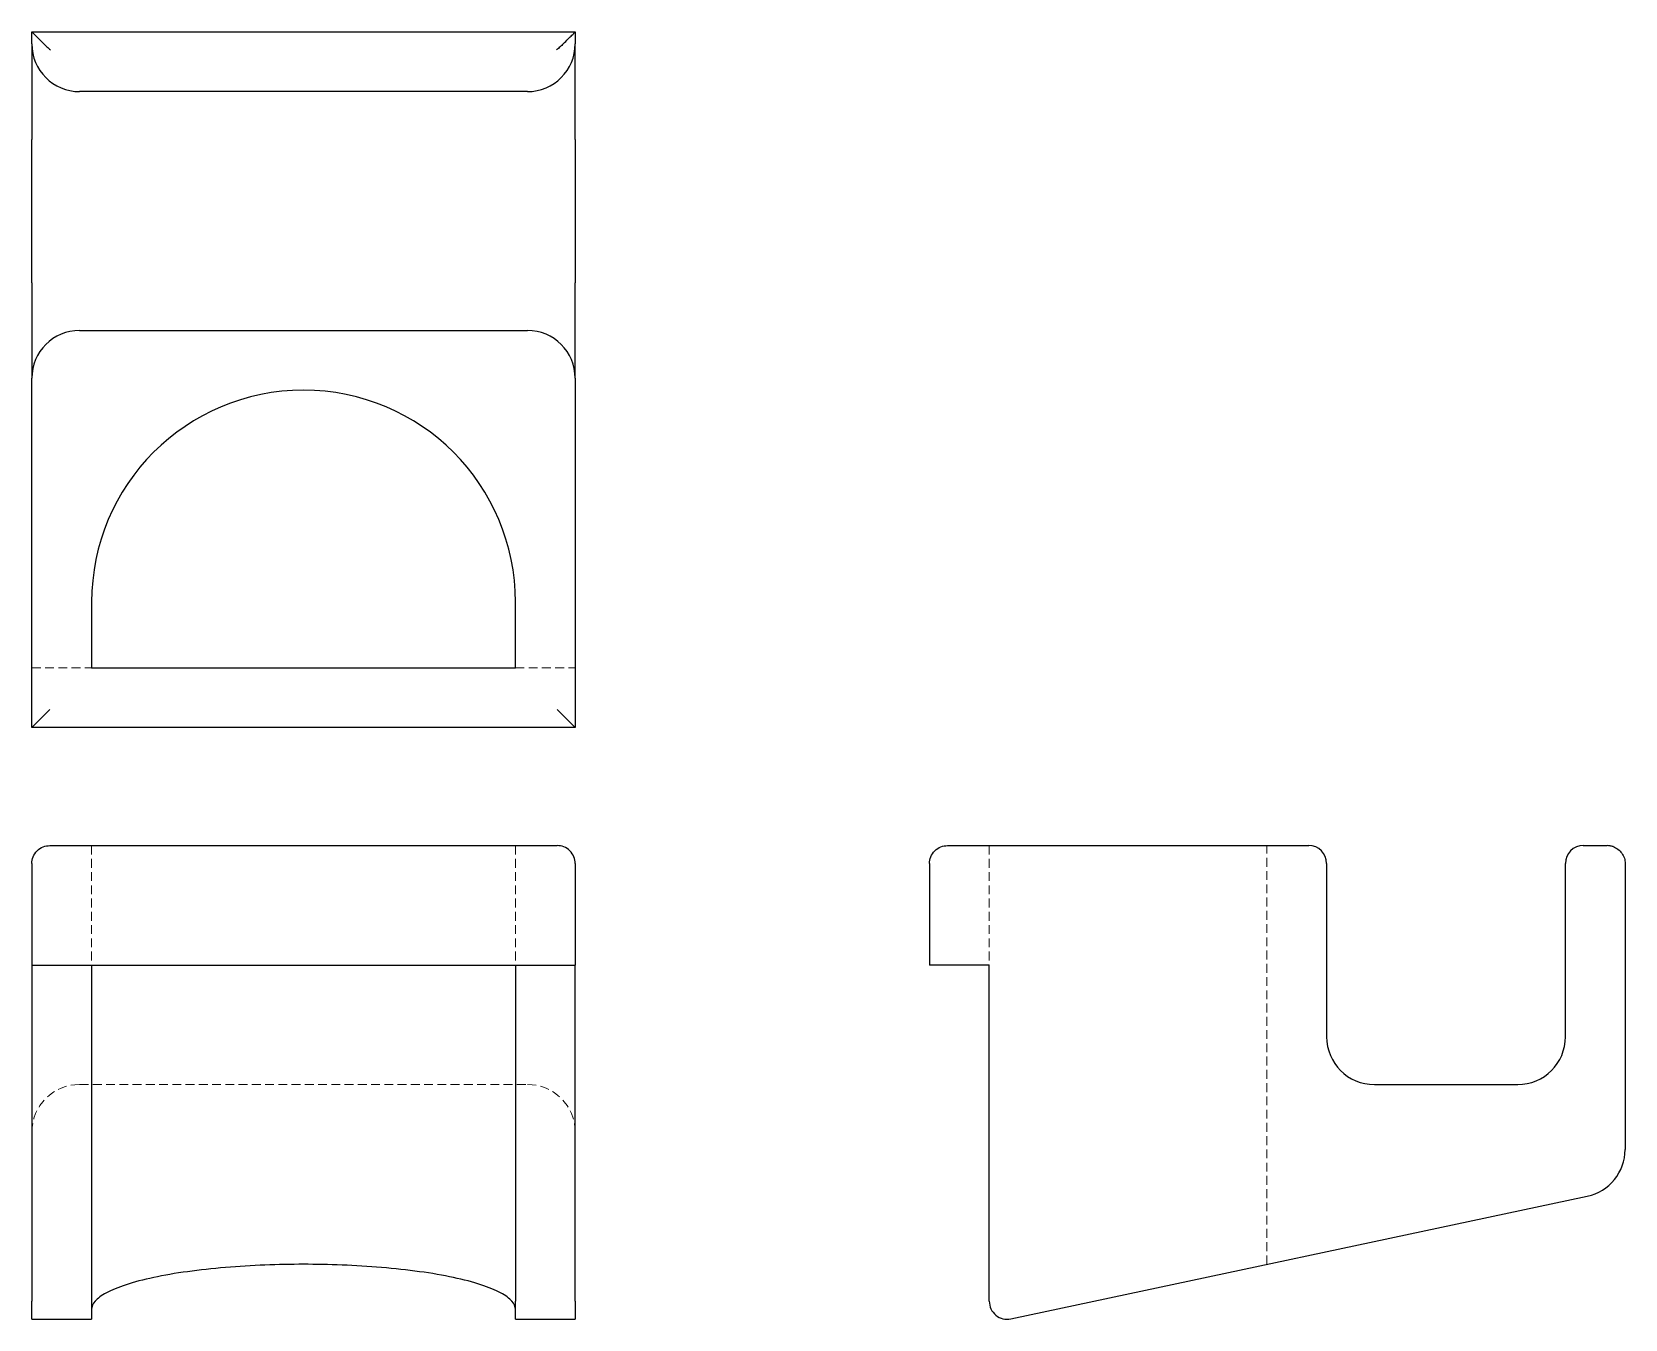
# Model space of a CAD drawing. Header units: millimetres. Extents: x 44 to 273, y 23 to 208.
import ezdxf

# ---------------------------------------------------------------- set-up
doc = ezdxf.new("R2010")
doc.units = ezdxf.units.MM
doc.linetypes.add('HIDDEN', pattern=[1.905, 1.27, -0.635])

msp = doc.modelspace()

# ---------------------------------------------------------------- linework, layer by layer
at = {"color": 7, "linetype": 'Continuous', "lineweight": 25}
for p, q in [((43.94, 208), (122.06, 208)), ((43.94, 206.28), (43.94, 208)), ((43.94, 206.28), (43.94, 192.55)), ((122.06, 208), (122.06, 206.28)), ((122.06, 192.55), (122.06, 206.28)), ((115.19, 199.42), (50.81, 199.42)), ((43.94, 171.95), (43.94, 192.55)), ((122.06, 192.55), (122.06, 171.95)), ((43.94, 171.95), (43.94, 158.21)), ((122.06, 158.21), (122.06, 171.95)), ((50.81, 165.08), (115.19, 165.08)), ((43.94, 108), (43.94, 158.21)), ((122.06, 158.21), (122.06, 108)), ((52.53, 126.03), (52.53, 116.58)), ((113.47, 116.58), (113.47, 126.03)), ((52.53, 116.58), (113.47, 116.58)), ((122.06, 108), (43.94, 108)), ((46.52, 91.03), (119.48, 91.03)), ((175.58, 91.03), (223.21, 91.03)), ((223.21, 91.03), (227.51, 91.03)), ((266.99, 91.03), (270.42, 91.03)), ((43.94, 88.46), (43.94, 73.86)), ((122.06, 88.46), (122.06, 73.86)), ((173, 88.46), (173, 73.86)), ((230.08, 88.46), (230.08, 63.56)), ((264.42, 63.56), (264.42, 88.46)), ((273, 88.46), (273, 47.35)), ((43.94, 73.86), (122.06, 73.86)), ((43.94, 73.86), (43.94, 25.54)), ((52.53, 73.86), (52.53, 25.54)), ((113.47, 73.86), (113.47, 25.54)), ((122.06, 25.54), (122.06, 73.86)), ((181.58, 73.86), (173, 73.86)), ((181.58, 25.54), (181.58, 73.86)), ((236.95, 56.7), (257.55, 56.7)), ((184.69, 23.02), (267.56, 40.64)), ((43.94, 22.97), (43.94, 25.54)), ((52.53, 25.54), (52.53, 22.97)), ((113.47, 22.97), (113.47, 25.54)), ((122.06, 25.54), (122.06, 22.97)), ((43.94, 22.97), (52.53, 22.97)), ((113.47, 22.97), (122.06, 22.97))]:
    msp.add_line(p, q, dxfattribs=at)
at = {"color": 7, "linetype": 'HIDDEN', "lineweight": 18}
for p, q in [((43.94, 116.58), (52.53, 116.58)), ((113.47, 116.58), (122.06, 116.58)), ((52.53, 91.03), (52.53, 73.86)), ((113.47, 91.03), (113.47, 73.86)), ((181.58, 91.03), (181.58, 73.86)), ((221.5, 30.85), (221.5, 91.03)), ((50.81, 56.7), (115.19, 56.7))]:
    msp.add_line(p, q, dxfattribs=at)
at = {"color": 7, "linetype": 'Continuous', "lineweight": 25}
for centre, radius, start, end in [((50.81, 206.28), 6.87, 180, 270), ((115.19, 206.28), 6.87, 270, 0), ((50.81, 158.21), 6.87, 90, 180), ((115.19, 158.21), 6.87, 0, 90), ((83, 126.03), 30.47, 0, 180), ((227.51, 88.46), 2.58, 0, 90), ((266.99, 88.46), 2.58, 90, 180), ((236.95, 63.56), 6.87, 180, 270), ((257.55, 63.56), 6.87, 270, 0), ((266.13, 47.35), 6.87, 282, 0), ((184.16, 25.54), 2.58, 180, 282)]:
    msp.add_arc(centre, radius, start, end, dxfattribs=at)
at = {"color": 7, "linetype": 'HIDDEN', "lineweight": 18}
for centre, start, end in [((50.81, 49.83), 90, 180), ((115.19, 49.83), 0, 90)]:
    msp.add_arc(centre, 6.87, start, end, dxfattribs=at)
at = {"color": 7, "linetype": 'Continuous', "lineweight": 25}
for points, knots in [([(45.66, 206.28), (45.43, 206.52), (45.19, 206.75), (44.77, 207.18), (44.57, 207.37), (44.26, 207.68), (44.14, 207.81), (43.98, 207.96), (43.94, 208), (43.94, 208)], [0, 0, 0, 0, 0.25, 0.25, 0.5, 0.5, 0.75, 0.75, 1, 1, 1, 1]), ([(45.66, 206.28), (45.81, 206.13), (45.96, 205.99), (46.28, 205.7), (46.44, 205.56), (46.61, 205.42)], [0, 0, 0, 0, 0.5, 0.5, 1, 1, 1, 1]), ([(120.34, 206.28), (120.19, 206.13), (120.04, 205.99), (119.72, 205.7), (119.56, 205.56), (119.39, 205.42)], [0, 0, 0, 0, 0.5, 0.5, 1, 1, 1, 1]), ([(120.34, 206.28), (120.57, 206.52), (120.81, 206.75), (121.23, 207.18), (121.43, 207.37), (121.74, 207.68), (121.86, 207.81), (122.02, 207.96), (122.06, 208), (122.06, 208)], [0, 0, 0, 0, 0.25, 0.25, 0.5, 0.5, 0.75, 0.75, 1, 1, 1, 1]), ([(43.94, 108), (43.94, 108), (44, 108.06), (44.25, 108.31), (44.45, 108.5), (44.95, 109.01), (45.25, 109.31), (45.89, 109.94), (46.22, 110.27), (46.52, 110.58)], [0, 0, 0, 0, 0.25, 0.25, 0.5, 0.5, 0.75, 0.75, 1, 1, 1, 1]), ([(122.06, 108), (122.06, 108), (122, 108.06), (121.75, 108.31), (121.55, 108.5), (121.05, 109.01), (120.75, 109.31), (120.11, 109.94), (119.78, 110.27), (119.48, 110.58)], [0, 0, 0, 0, 0.25, 0.25, 0.5, 0.5, 0.75, 0.75, 1, 1, 1, 1]), ([(43.94, 88.46), (43.94, 88.76), (44, 89.09), (44.25, 89.72), (44.45, 90.03), (44.95, 90.53), (45.25, 90.73), (45.89, 90.98), (46.22, 91.03), (46.52, 91.03)], [0, 0, 0, 0, 0.25, 0.25, 0.5, 0.5, 0.75, 0.75, 1, 1, 1, 1]), ([(122.06, 88.46), (122.06, 88.76), (122, 89.09), (121.75, 89.72), (121.55, 90.03), (121.05, 90.53), (120.75, 90.73), (120.11, 90.98), (119.78, 91.03), (119.48, 91.03)], [0, 0, 0, 0, 0.25, 0.25, 0.5, 0.5, 0.75, 0.75, 1, 1, 1, 1]), ([(173, 88.46), (173, 88.76), (173.06, 89.09), (173.31, 89.72), (173.5, 90.03), (174.01, 90.53), (174.31, 90.73), (174.94, 90.98), (175.27, 91.03), (175.58, 91.03)], [0, 0, 0, 0, 0.25, 0.25, 0.5, 0.5, 0.75, 0.75, 1, 1, 1, 1]), ([(271.28, 90.89), (271.13, 90.94), (270.99, 90.97), (270.7, 91.02), (270.56, 91.03), (270.42, 91.03)], [0, 0, 0, 0, 0.5, 0.5, 1, 1, 1, 1]), ([(271.28, 90.89), (271.52, 90.8), (271.75, 90.68), (272.18, 90.36), (272.37, 90.17), (272.68, 89.72), (272.81, 89.47), (272.96, 88.96), (273, 88.71), (273, 88.46)], [0, 0, 0, 0, 0.25, 0.25, 0.5, 0.5, 0.75, 0.75, 1, 1, 1, 1]), ([(83, 30.85), (81.2, 30.85), (79.34, 30.81), (75.57, 30.66), (73.66, 30.55), (69.91, 30.23), (68.07, 30.03), (64.58, 29.55), (62.94, 29.27), (59.97, 28.63), (58.63, 28.28), (56.36, 27.54), (55.41, 27.15), (53.92, 26.36), (53.39, 25.95), (52.69, 25.15), (52.53, 24.75), (52.53, 24.37)], [0, 0, 0, 0, 0.125, 0.125, 0.25, 0.25, 0.375, 0.375, 0.5, 0.5, 0.625, 0.625, 0.75, 0.75, 0.875, 0.875, 1, 1, 1, 1]), ([(113.47, 24.37), (113.47, 24.75), (113.31, 25.15), (112.61, 25.95), (112.08, 26.36), (110.59, 27.15), (109.64, 27.54), (107.37, 28.28), (106.03, 28.63), (103.06, 29.27), (101.42, 29.55), (97.93, 30.03), (96.09, 30.23), (92.34, 30.55), (90.43, 30.66), (86.66, 30.81), (84.8, 30.85), (83, 30.85)], [0, 0, 0, 0, 0.125, 0.125, 0.25, 0.25, 0.375, 0.375, 0.5, 0.5, 0.625, 0.625, 0.75, 0.75, 0.875, 0.875, 1, 1, 1, 1])]:
    msp.add_open_spline(points, degree=3, knots=knots, dxfattribs=at)

doc.saveas('drawing.dxf')
